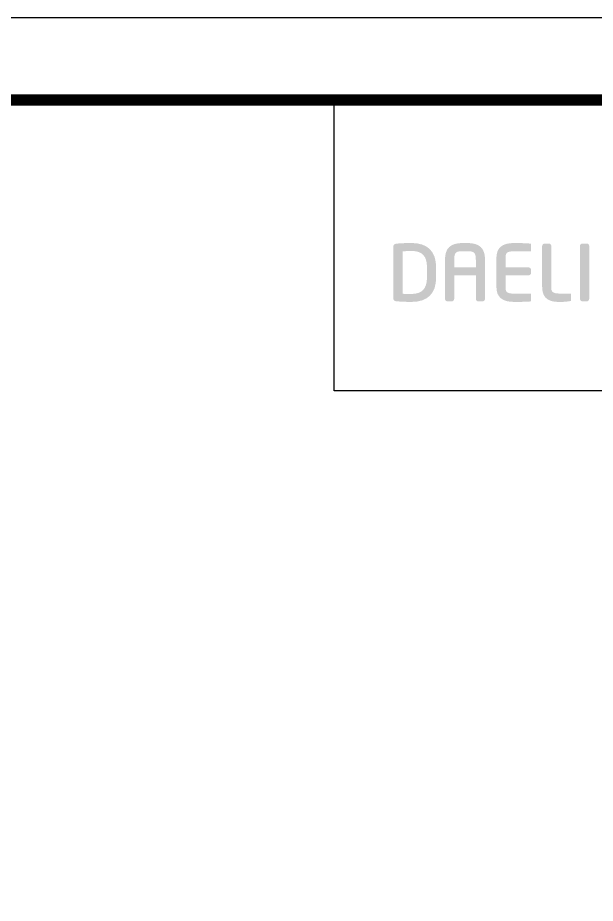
# Model space of a CAD drawing. Extents: x 0 to 948, y 0 to 695.
# Drawn here: x 719 to 832.2, y 520.9 to 694.5 of the extents above; entities that cross this region are included whole.
import ezdxf

# ---------------------------------------------------------------- set-up
doc = ezdxf.new("R2010")
doc.units = 0
doc.header["$LTSCALE"] = 10
doc.header["$MEASUREMENT"] = 0
doc.layers.get('0').update_dxf_attribs({"linetype": 'CONTINUOUS'})

msp = doc.modelspace()

# ---------------------------------------------------------------- hatches: boundary and pattern name
h = msp.add_hatch(color=5)
edge = h.paths.add_edge_path()
edge.add_spline(control_points=[(800.99, 645.56), (800.99, 648.68), (799.33, 650.34), (796.18, 650.34)], knot_values=[7, 7, 7, 7, 8, 8, 8, 8], degree=3, periodic=0)
edge.add_spline(control_points=[(796.18, 650.34), (795.03, 650.34), (793.57, 650.27), (793.09, 650.19)], knot_values=[0, 0, 0, 0, 1, 1, 1, 1], degree=3, periodic=0)
edge.add_spline(control_points=[(793.09, 650.19), (792.8, 650.13), (792.6, 649.91), (792.6, 649.62), (792.6, 649.62), (792.6, 639.52), (792.6, 639.52)], knot_values=[1, 1, 1, 1, 2, 2, 2, 3, 3, 3, 3], degree=3, periodic=0)
edge.add_spline(control_points=[(792.6, 639.52), (792.6, 639.2), (792.8, 638.99), (793.11, 638.93)], knot_values=[3, 3, 3, 3, 4, 4, 4, 4], degree=3, periodic=0)
edge.add_spline(control_points=[(793.11, 638.93), (793.57, 638.87), (795.02, 638.79), (796.18, 638.79)], knot_values=[4, 4, 4, 4, 5, 5, 5, 5], degree=3, periodic=0)
edge.add_spline(control_points=[(796.18, 638.79), (799.33, 638.79), (800.99, 640.44), (800.99, 643.57), (800.99, 643.57), (800.99, 645.56), (800.99, 645.56)], knot_values=[5, 5, 5, 5, 6, 6, 6, 7, 7, 7, 7], degree=3, periodic=0)
edge = h.paths.add_edge_path(flags=16)
edge.add_spline(control_points=[(796.17, 648.78), (798.27, 648.78), (799.2, 647.78), (799.2, 645.56), (799.2, 645.56), (799.2, 645.06), (799.2, 644.57)], knot_values=[4, 4, 4, 4, 5, 5, 5, 5.5, 5.5, 5.5, 5.5], degree=3, periodic=0)
edge.add_spline(control_points=[(799.2, 644.57), (799.2, 644.07), (799.2, 643.57), (799.2, 643.57)], knot_values=[5.5, 5.5, 5.5, 5.5, 6, 6, 6, 6], degree=3, periodic=0)
edge.add_spline(control_points=[(799.2, 643.57), (799.2, 641.4), (798.21, 640.35), (796.18, 640.35)], knot_values=[0, 0, 0, 0, 1, 1, 1, 1], degree=3, periodic=0)
edge.add_spline(control_points=[(796.18, 640.35), (796.18, 640.35), (794.79, 640.37), (794.42, 640.38), (794.42, 640.38), (794.42, 648.69), (794.42, 648.69)], knot_values=[1.00001, 1.00001, 1.00001, 1.00001, 2, 2, 2, 3, 3, 3, 3], degree=3, periodic=0)
edge.add_spline(control_points=[(794.42, 648.69), (795.15, 648.77), (796.17, 648.78), (796.17, 648.78)], knot_values=[3, 3, 3, 3, 4, 4, 4, 4], degree=3, periodic=0)
h = msp.add_hatch(color=5)
edge = h.paths.add_edge_path()
edge.add_spline(control_points=[(810.57, 647.08), (810.57, 649.33), (809.49, 650.34), (807.08, 650.34)], knot_values=[13, 13, 13, 13, 14, 14, 14, 14], degree=3, periodic=0)
edge.add_spline(control_points=[(807.08, 650.34), (807.08, 650.34), (806.2, 650.34), (806.2, 650.34)], knot_values=[0.00001, 0.00001, 0.00001, 0.00001, 1, 1, 1, 1], degree=3, periodic=0)
edge.add_spline(control_points=[(806.2, 650.34), (803.79, 650.34), (802.73, 649.33), (802.73, 647.08), (802.73, 647.08), (802.73, 639.39), (802.73, 639.39)], knot_values=[1, 1, 1, 1, 2, 2, 2, 3, 3, 3, 3], degree=3, periodic=0)
edge.add_spline(control_points=[(802.73, 639.39), (802.73, 639.12), (802.93, 638.9), (803.21, 638.9)], knot_values=[3, 3, 3, 3, 4, 4, 4, 4], degree=3, periodic=0)
edge.add_spline(control_points=[(803.21, 638.9), (803.21, 638.9), (804.05, 638.9), (804.05, 638.9)], knot_values=[4.00001, 4.00001, 4.00001, 4.00001, 5, 5, 5, 5], degree=3, periodic=0)
edge.add_spline(control_points=[(804.05, 638.9), (804.33, 638.9), (804.53, 639.16), (804.53, 639.39), (804.53, 639.39), (804.53, 640.49), (804.53, 641.62)], knot_values=[5, 5, 5, 5, 6, 6, 6, 6.5, 6.5, 6.5, 6.5], degree=3, periodic=0)
edge.add_spline(control_points=[(804.53, 641.62), (804.53, 642.75), (804.53, 643.91), (804.53, 644), (804.53, 644), (808.77, 644), (808.77, 644)], knot_values=[6.5, 6.5, 6.5, 6.5, 7, 7, 7, 8, 8, 8, 8], degree=3, periodic=0)
edge.add_spline(control_points=[(808.77, 644), (808.77, 643.82), (808.77, 639.39), (808.77, 639.39)], knot_values=[8, 8, 8, 8, 9, 9, 9, 9], degree=3, periodic=0)
edge.add_spline(control_points=[(808.77, 639.39), (808.77, 639.11), (808.99, 638.9), (809.25, 638.9)], knot_values=[9, 9, 9, 9, 10, 10, 10, 10], degree=3, periodic=0)
edge.add_spline(control_points=[(809.25, 638.9), (809.25, 638.9), (810.09, 638.9), (810.09, 638.9)], knot_values=[10.00001, 10.00001, 10.00001, 10.00001, 11, 11, 11, 11], degree=3, periodic=0)
edge.add_spline(control_points=[(810.09, 638.9), (810.38, 638.9), (810.57, 639.17), (810.57, 639.39), (810.57, 639.39), (810.57, 647.08), (810.57, 647.08)], knot_values=[11, 11, 11, 11, 12, 12, 12, 13, 13, 13, 13], degree=3, periodic=0)
edge = h.paths.add_edge_path(flags=16)
edge.add_spline(control_points=[(804.53, 647.08), (804.53, 648.51), (804.93, 648.74), (806.2, 648.74)], knot_values=[2, 2, 2, 2, 3, 3, 3, 3], degree=3, periodic=0)
edge.add_spline(control_points=[(806.2, 648.74), (806.2, 648.74), (807.08, 648.74), (807.08, 648.74)], knot_values=[3.00001, 3.00001, 3.00001, 3.00001, 4, 4, 4, 4], degree=3, periodic=0)
edge.add_spline(control_points=[(807.08, 648.74), (808.35, 648.74), (808.77, 648.51), (808.77, 647.08)], knot_values=[4, 4, 4, 4, 5, 5, 5, 5], degree=3, periodic=0)
edge.add_spline(control_points=[(808.77, 647.08), (808.77, 647.08), (808.77, 645.71), (808.77, 645.58)], knot_values=[5.00001, 5.00001, 5.00001, 5.00001, 6, 6, 6, 6], degree=3, periodic=0)
edge.add_spline(control_points=[(808.77, 645.58), (808.77, 645.58), (804.53, 645.58), (804.53, 645.58)], knot_values=[0, 0, 0, 0, 1, 1, 1, 1], degree=3, periodic=0)
edge.add_spline(control_points=[(804.53, 645.58), (804.53, 645.71), (804.53, 647.08), (804.53, 647.08)], knot_values=[1, 1, 1, 1, 2, 2, 2, 2], degree=3, periodic=0)
h = msp.add_hatch(color=5)
edge = h.paths.add_edge_path()
edge.add_spline(control_points=[(814.61, 645.56), (814.61, 645.71), (814.61, 647.39), (814.61, 647.39)], knot_values=[14, 14, 14, 14, 15, 15, 15, 15], degree=3, periodic=0)
edge.add_spline(control_points=[(814.61, 647.39), (814.61, 648.25), (814.61, 648.72), (816.28, 648.72), (816.28, 648.72), (817.11, 648.71), (817.94, 648.71)], knot_values=[15, 15, 15, 15, 16, 16, 16, 16.5, 16.5, 16.5, 16.5], degree=3, periodic=0)
edge.add_spline(control_points=[(817.94, 648.71), (818.77, 648.71), (819.59, 648.71), (819.59, 648.71), (819.59, 648.71), (819.59, 649.08), (819.59, 649.46)], knot_values=[16.5, 16.5, 16.5, 16.5, 17, 17, 17, 17.5, 17.5, 17.5, 17.5], degree=3, periodic=0)
edge.add_spline(control_points=[(819.59, 649.46), (819.59, 649.84), (819.59, 650.21), (819.59, 650.21)], knot_values=[17.5, 17.5, 17.5, 17.5, 18, 18, 18, 18], degree=3, periodic=0)
edge.add_spline(control_points=[(819.59, 650.21), (819.59, 650.21), (819.26, 650.24), (819.26, 650.24)], knot_values=[18.00001, 18.00001, 18.00001, 18.00001, 19, 19, 19, 19], degree=3, periodic=0)
edge.add_spline(control_points=[(819.26, 650.24), (818.59, 650.3), (817.1, 650.34), (816.26, 650.34)], knot_values=[19, 19, 19, 19, 20, 20, 20, 20], degree=3, periodic=0)
edge.add_spline(control_points=[(816.26, 650.34), (813.92, 650.34), (812.8, 649.38), (812.8, 647.39)], knot_values=[20, 20, 20, 20, 21, 21, 21, 21], degree=3, periodic=0)
edge.add_spline(control_points=[(812.8, 647.39), (812.8, 647.39), (812.8, 641.73), (812.8, 641.73)], knot_values=[0, 0, 0, 0, 1, 1, 1, 1], degree=3, periodic=0)
edge.add_spline(control_points=[(812.8, 641.73), (812.8, 639.75), (813.92, 638.79), (816.26, 638.79)], knot_values=[1, 1, 1, 1, 2, 2, 2, 2], degree=3, periodic=0)
edge.add_spline(control_points=[(816.26, 638.79), (817.29, 638.79), (818.69, 638.81), (819.26, 638.87)], knot_values=[2, 2, 2, 2, 3, 3, 3, 3], degree=3, periodic=0)
edge.add_spline(control_points=[(819.26, 638.87), (819.26, 638.87), (819.52, 638.89), (819.52, 638.89)], knot_values=[3.00001, 3.00001, 3.00001, 3.00001, 3.99999, 3.99999, 3.99999, 3.99999], degree=3, periodic=0)
edge.add_spline(control_points=[(819.52, 638.89), (819.52, 638.89), (819.52, 638.89), (819.52, 638.89), (819.52, 638.89), (819.59, 638.9), (819.59, 638.9)], knot_values=[3.99999, 3.99999, 3.99999, 3.99999, 4, 4, 4, 4.99999, 4.99999, 4.99999, 4.99999], degree=3, periodic=0)
edge.add_spline(control_points=[(819.59, 638.9), (819.59, 638.9), (819.59, 638.9), (819.59, 638.9), (819.59, 638.9), (819.59, 639.28), (819.59, 639.66)], knot_values=[4.99999, 4.99999, 4.99999, 4.99999, 5.25, 5.25, 5.25, 5.5, 5.5, 5.5, 5.5], degree=3, periodic=0)
edge.add_spline(control_points=[(819.59, 639.66), (819.59, 640.04), (819.59, 640.42), (819.59, 640.42), (819.59, 640.42), (816.28, 640.42), (816.28, 640.42)], knot_values=[5.5, 5.5, 5.5, 5.5, 6, 6, 6, 7, 7, 7, 7], degree=3, periodic=0)
edge.add_spline(control_points=[(816.28, 640.42), (814.61, 640.42), (814.61, 640.88), (814.61, 641.73), (814.61, 641.73), (814.61, 643.84), (814.61, 644)], knot_values=[7, 7, 7, 7, 8, 8, 8, 9, 9, 9, 9], degree=3, periodic=0)
edge.add_spline(control_points=[(814.61, 644), (814.78, 644), (819.09, 644), (819.09, 644)], knot_values=[9, 9, 9, 9, 10, 10, 10, 10], degree=3, periodic=0)
edge.add_spline(control_points=[(819.09, 644), (819.36, 644), (819.59, 644.21), (819.59, 644.49)], knot_values=[10, 10, 10, 10, 11, 11, 11, 11], degree=3, periodic=0)
edge.add_spline(control_points=[(819.59, 644.49), (819.59, 644.49), (819.59, 645.05), (819.59, 645.05)], knot_values=[11.00001, 11.00001, 11.00001, 11.00001, 12, 12, 12, 12], degree=3, periodic=0)
edge.add_spline(control_points=[(819.59, 645.05), (819.59, 645.33), (819.36, 645.56), (819.09, 645.56), (819.09, 645.56), (814.78, 645.56), (814.61, 645.56)], knot_values=[12, 12, 12, 12, 13, 13, 13, 14, 14, 14, 14], degree=3, periodic=0)
h = msp.add_hatch(color=5)
edge = h.paths.add_edge_path()
edge.add_spline(control_points=[(825.11, 640.42), (823.56, 640.42), (823.56, 641), (823.56, 641.57), (823.56, 641.57), (823.56, 649.73), (823.56, 649.73)], knot_values=[9, 9, 9, 9, 10, 10, 10, 11, 11, 11, 11], degree=3, periodic=0)
edge.add_spline(control_points=[(823.56, 649.73), (823.56, 650), (823.33, 650.24), (823.05, 650.24)], knot_values=[11, 11, 11, 11, 12, 12, 12, 12], degree=3, periodic=0)
edge.add_spline(control_points=[(823.05, 650.24), (823.05, 650.24), (822.28, 650.24), (822.28, 650.24)], knot_values=[12.00001, 12.00001, 12.00001, 12.00001, 12.99999, 12.99999, 12.99999, 12.99999], degree=3, periodic=0)
edge.add_spline(control_points=[(822.28, 650.24), (822, 650.24), (821.76, 650), (821.76, 649.73), (821.76, 649.73), (821.76, 641.73), (821.76, 641.73)], knot_values=[0, 0, 0, 0, 1, 1, 1, 2, 2, 2, 2], degree=3, periodic=0)
edge.add_spline(control_points=[(821.76, 641.73), (821.76, 639.12), (823.55, 638.79), (825.1, 638.79)], knot_values=[2, 2, 2, 2, 3, 3, 3, 3], degree=3, periodic=0)
edge.add_spline(control_points=[(825.1, 638.79), (826.23, 638.79), (826.51, 638.84), (826.86, 638.9)], knot_values=[3, 3, 3, 3, 4, 4, 4, 4], degree=3, periodic=0)
edge.add_spline(control_points=[(826.86, 638.9), (826.86, 638.9), (827.06, 638.92), (827.06, 638.92)], knot_values=[4.00001, 4.00001, 4.00001, 4.00001, 4.99999, 4.99999, 4.99999, 4.99999], degree=3, periodic=0)
edge.add_spline(control_points=[(827.06, 638.92), (827.06, 638.92), (827.06, 638.92), (827.06, 638.92), (827.06, 638.92), (827.31, 638.96), (827.31, 638.96)], knot_values=[4.99999, 4.99999, 4.99999, 4.99999, 5.499995, 5.499995, 5.499995, 5.99999, 5.99999, 5.99999, 5.99999], degree=3, periodic=0)
edge.add_spline(control_points=[(827.31, 638.96), (827.31, 638.96), (827.31, 638.96), (827.31, 638.96), (827.31, 638.96), (827.4, 638.98), (827.4, 638.98)], knot_values=[5.99999, 5.99999, 5.99999, 5.99999, 6.499995, 6.499995, 6.499995, 6.99999, 6.99999, 6.99999, 6.99999], degree=3, periodic=0)
edge.add_spline(control_points=[(827.4, 638.98), (827.4, 638.98), (827.4, 638.98), (827.4, 638.98), (827.4, 638.98), (827.4, 639.34), (827.4, 639.7)], knot_values=[6.99999, 6.99999, 6.99999, 6.99999, 7.25, 7.25, 7.25, 7.5, 7.5, 7.5, 7.5], degree=3, periodic=0)
edge.add_spline(control_points=[(827.4, 639.7), (827.4, 640.06), (827.4, 640.42), (827.4, 640.42), (827.4, 640.42), (825.11, 640.42), (825.11, 640.42)], knot_values=[7.5, 7.5, 7.5, 7.5, 8, 8, 8, 9, 9, 9, 9], degree=3, periodic=0)
h = msp.add_hatch(color=5)
edge = h.paths.add_edge_path()
edge.add_spline(control_points=[(830.5, 638.9), (830.79, 638.9), (830.98, 639.16), (830.98, 639.39), (830.98, 639.39), (830.98, 649.75), (830.98, 649.75)], knot_values=[4, 4, 4, 4, 5, 5, 5, 6, 6, 6, 6], degree=3, periodic=0)
edge.add_spline(control_points=[(830.98, 649.75), (830.98, 650.02), (830.77, 650.24), (830.5, 650.24)], knot_values=[6, 6, 6, 6, 7, 7, 7, 7], degree=3, periodic=0)
edge.add_spline(control_points=[(830.5, 650.24), (830.5, 650.24), (829.66, 650.24), (829.66, 650.24)], knot_values=[7.00001, 7.00001, 7.00001, 7.00001, 7.99999, 7.99999, 7.99999, 7.99999], degree=3, periodic=0)
edge.add_spline(control_points=[(829.66, 650.24), (829.35, 650.24), (829.17, 649.99), (829.17, 649.75), (829.17, 649.75), (829.17, 639.39), (829.17, 639.39)], knot_values=[0, 0, 0, 0, 1, 1, 1, 2, 2, 2, 2], degree=3, periodic=0)
edge.add_spline(control_points=[(829.17, 639.39), (829.17, 639.11), (829.4, 638.9), (829.66, 638.9)], knot_values=[2, 2, 2, 2, 3, 3, 3, 3], degree=3, periodic=0)
edge.add_spline(control_points=[(829.66, 638.9), (829.66, 638.9), (830.5, 638.9), (830.5, 638.9)], knot_values=[3.00001, 3.00001, 3.00001, 3.00001, 4, 4, 4, 4], degree=3, periodic=0)

# ---------------------------------------------------------------- linework, layer by layer
at = {"color": 5, "ltscale": 0.5}
msp.add_line((781.04, 621.33), (781.04, 678.39), dxfattribs=at)
at = {"color": 5, "ltscale": 40}
msp.add_line((932.52, 621.33), (781.04, 621.33), dxfattribs=at)
at = {"ltscale": 0.5}
msp.add_lwpolyline([(0, 0), (947.86, 0), (947.86, 694.51), (0, 694.51)], close=True, dxfattribs=at)
at = {"color": 5, "linetype": 'ByBlock', "lineweight": 200, "const_width": 2.18}
msp.add_lwpolyline([(15.24, 29.74), (932.52, 29.74), (932.52, 678.39), (15.24, 678.39)], close=True, dxfattribs=at)

doc.saveas('drawing.dxf')
